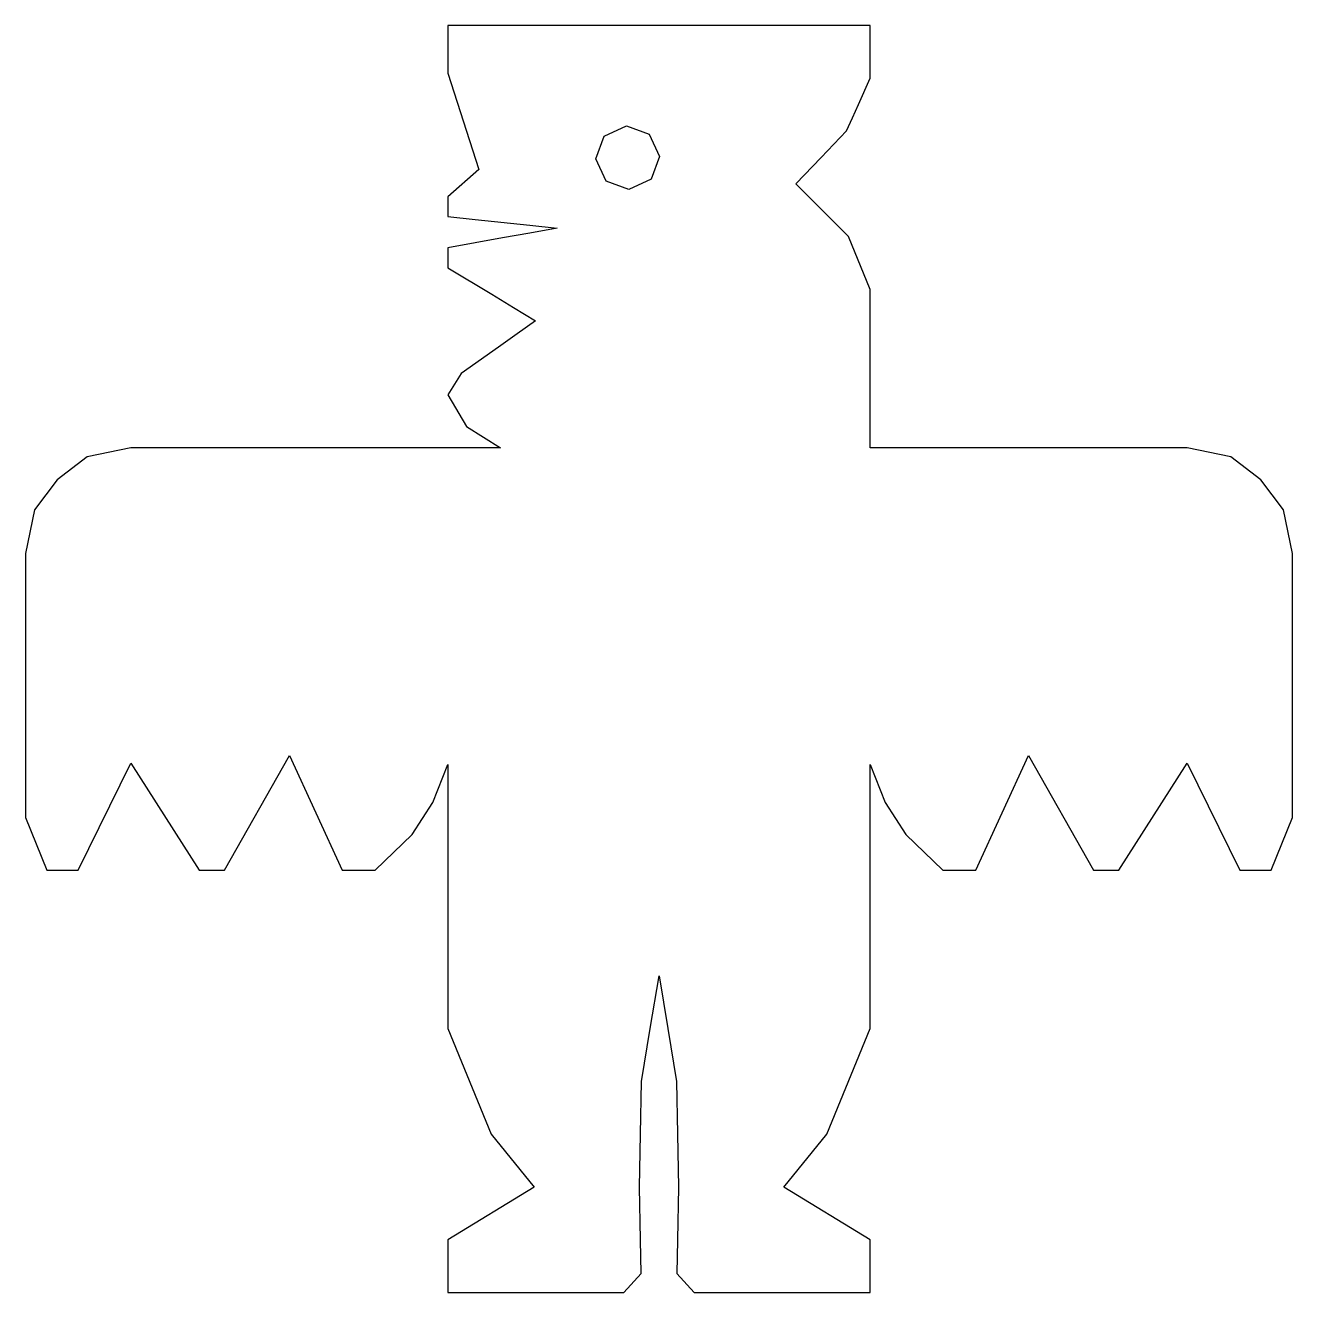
# Model space of a CAD drawing. Extents: x 120.7 to 158.7, y 88.9 to 127.
import ezdxf

# ---------------------------------------------------------------- set-up
doc = ezdxf.new("R2010")
doc.units = 0
doc.layers.add('2', color=160, linetype='CONTINUOUS')

msp = doc.modelspace()

# ---------------------------------------------------------------- linework, layer by layer
at = {"layer": '2', "color": 4}
for p, q in [((146.047244, 126.991904), (133.352584, 126.991904)), ((133.352584, 126.991904), (133.352584, 125.555988)), ((146.047244, 125.405093), (146.047244, 126.991904)), ((133.352584, 125.555988), (134.287755, 122.658835)), ((145.692055, 124.611688), (146.047244, 125.405093)), ((145.514288, 124.214985), (145.692055, 124.611688)), ((145.336865, 123.818282), (145.514288, 124.214985)), ((138.055656, 123.663942), (138.720387, 123.970383)), ((138.720387, 123.970383), (139.407339, 123.716824)), ((144.954804, 123.421579), (145.336865, 123.818282)), ((137.802097, 122.97699), (138.055656, 123.663942)), ((139.407339, 123.716824), (139.713608, 123.052093)), ((144.572743, 123.024877), (144.954804, 123.421579)), ((139.713608, 123.052093), (139.459705, 122.365141)), ((143.808621, 122.231471), (144.572743, 123.024877)), ((134.287755, 122.658835), (133.352584, 121.836146)), ((138.108538, 122.312259), (137.802097, 122.97699)), ((138.795146, 122.0587), (138.108538, 122.312259)), ((139.459705, 122.365141), (138.795146, 122.0587)), ((145.395776, 120.64466), (143.808621, 122.231471)), ((133.352584, 121.836146), (133.352584, 121.248413)), ((133.352584, 121.248413), (134.174239, 121.160219)), ((134.174239, 121.160219), (135.817205, 120.98383)), ((135.817205, 120.748702), (134.99555, 120.601596)), ((135.817205, 120.98383), (136.63886, 120.895808)), ((136.63886, 120.895808), (135.817205, 120.748702)), ((134.173895, 120.454663), (133.352239, 120.307558)), ((134.99555, 120.601596), (134.173895, 120.454663)), ((146.047244, 119.057849), (145.395776, 120.64466)), ((133.352239, 120.307558), (133.352239, 119.703805)), ((133.352239, 119.703805), (134.672055, 118.910399)), ((134.672055, 118.910399), (135.331963, 118.513696)), ((146.047244, 114.297416), (146.047244, 119.057849)), ((135.331963, 118.513696), (135.992044, 118.116994)), ((135.992044, 118.116994), (135.433938, 117.720291)), ((135.433938, 117.720291), (134.875661, 117.323588)), ((134.875661, 117.323588), (133.758933, 116.530183)), ((133.555844, 116.207205), (133.352584, 115.884227)), ((133.657303, 116.368608), (133.555844, 116.207205)), ((133.758933, 116.530183), (133.657303, 116.368608)), ((133.352584, 115.884227), (133.91534, 114.939926)), ((133.91534, 114.939926), (134.939395, 114.297416)), ((123.831718, 114.297416), (122.519826, 114.022325)), ((134.939395, 114.297416), (123.831718, 114.297416)), ((155.56811, 114.297416), (146.047244, 114.297416)), ((156.880002, 114.022325), (155.56811, 114.297416)), ((122.519826, 114.022325), (121.617211, 113.338302)), ((157.782962, 113.338646), (156.880002, 114.022325)), ((121.617211, 113.338302), (120.933187, 112.435514)), ((158.466813, 112.435514), (157.782962, 113.338646)), ((120.933187, 112.435514), (120.658096, 111.123622)), ((158.741732, 111.123622), (158.466813, 112.435514)), ((120.658096, 111.123622), (120.658096, 103.189567)), ((158.741732, 103.189567), (158.741732, 111.123622)), ((122.244907, 101.602756), (123.831718, 104.819097)), ((123.831718, 104.819097), (125.883617, 101.602756)), ((126.647739, 101.602756), (128.592151, 105.054397)), ((128.592151, 105.054397), (130.178962, 101.602756)), ((132.901276, 103.640875), (133.352584, 104.776378)), ((133.352584, 104.776378), (133.352584, 96.842323)), ((146.047244, 96.842323), (146.047244, 104.776378)), ((146.047244, 104.776378), (146.498551, 103.640875)), ((149.220866, 101.602756), (150.807677, 105.054397)), ((150.807677, 105.054397), (152.752089, 101.602756)), ((153.516211, 101.602756), (155.56811, 104.819097)), ((155.56811, 104.819097), (157.154921, 101.602756)), ((132.284087, 102.671425), (132.901276, 103.640875)), ((146.498551, 103.640875), (147.115568, 102.671425)), ((120.658096, 103.189567), (121.2994, 101.602756)), ((158.1006, 101.602756), (158.741732, 103.189567)), ((131.173044, 101.602756), (132.284087, 102.671425)), ((147.115568, 102.671425), (148.226956, 101.602756)), ((121.2994, 101.602756), (122.244907, 101.602756)), ((125.883617, 101.602756), (126.647739, 101.602756)), ((130.178962, 101.602756), (131.173044, 101.602756)), ((148.226956, 101.602756), (149.220866, 101.602756)), ((152.752089, 101.602756), (153.516211, 101.602756)), ((157.154921, 101.602756), (158.1006, 101.602756)), ((139.438, 96.842323), (139.7, 98.429134)), ((139.7, 98.429134), (139.961827, 96.842323)), ((133.352584, 96.842323), (134.655519, 93.668701)), ((139.175829, 95.255512), (139.438, 96.842323)), ((139.961827, 96.842323), (140.223999, 95.255512)), ((144.744309, 93.668701), (146.047244, 96.842323)), ((139.146718, 93.668701), (139.175829, 95.255512)), ((140.223999, 95.255512), (140.253282, 93.668701)), ((134.655519, 93.668701), (135.948636, 92.08189)), ((139.117434, 92.08189), (139.146718, 93.668701)), ((140.253282, 93.668701), (140.282566, 92.08189)), ((143.451364, 92.08189), (144.744309, 93.668701)), ((135.948636, 92.08189), (133.352584, 90.495079)), ((139.146718, 90.495079), (139.117434, 92.08189)), ((140.282566, 92.08189), (140.253282, 90.495079)), ((146.047244, 90.495079), (143.451364, 92.08189)), ((133.352584, 90.495079), (133.352584, 88.908268)), ((139.165321, 89.483944), (139.146718, 90.495079)), ((140.253282, 90.495079), (140.234679, 89.483944)), ((146.047244, 88.908268), (146.047244, 90.495079)), ((138.644595, 88.908268), (139.165321, 89.483944)), ((140.234679, 89.483944), (140.755233, 88.908268)), ((133.352584, 88.908268), (138.644595, 88.908268)), ((140.755233, 88.908268), (146.047244, 88.908268))]:
    msp.add_line(p, q, dxfattribs=at)

doc.saveas('drawing.dxf')
